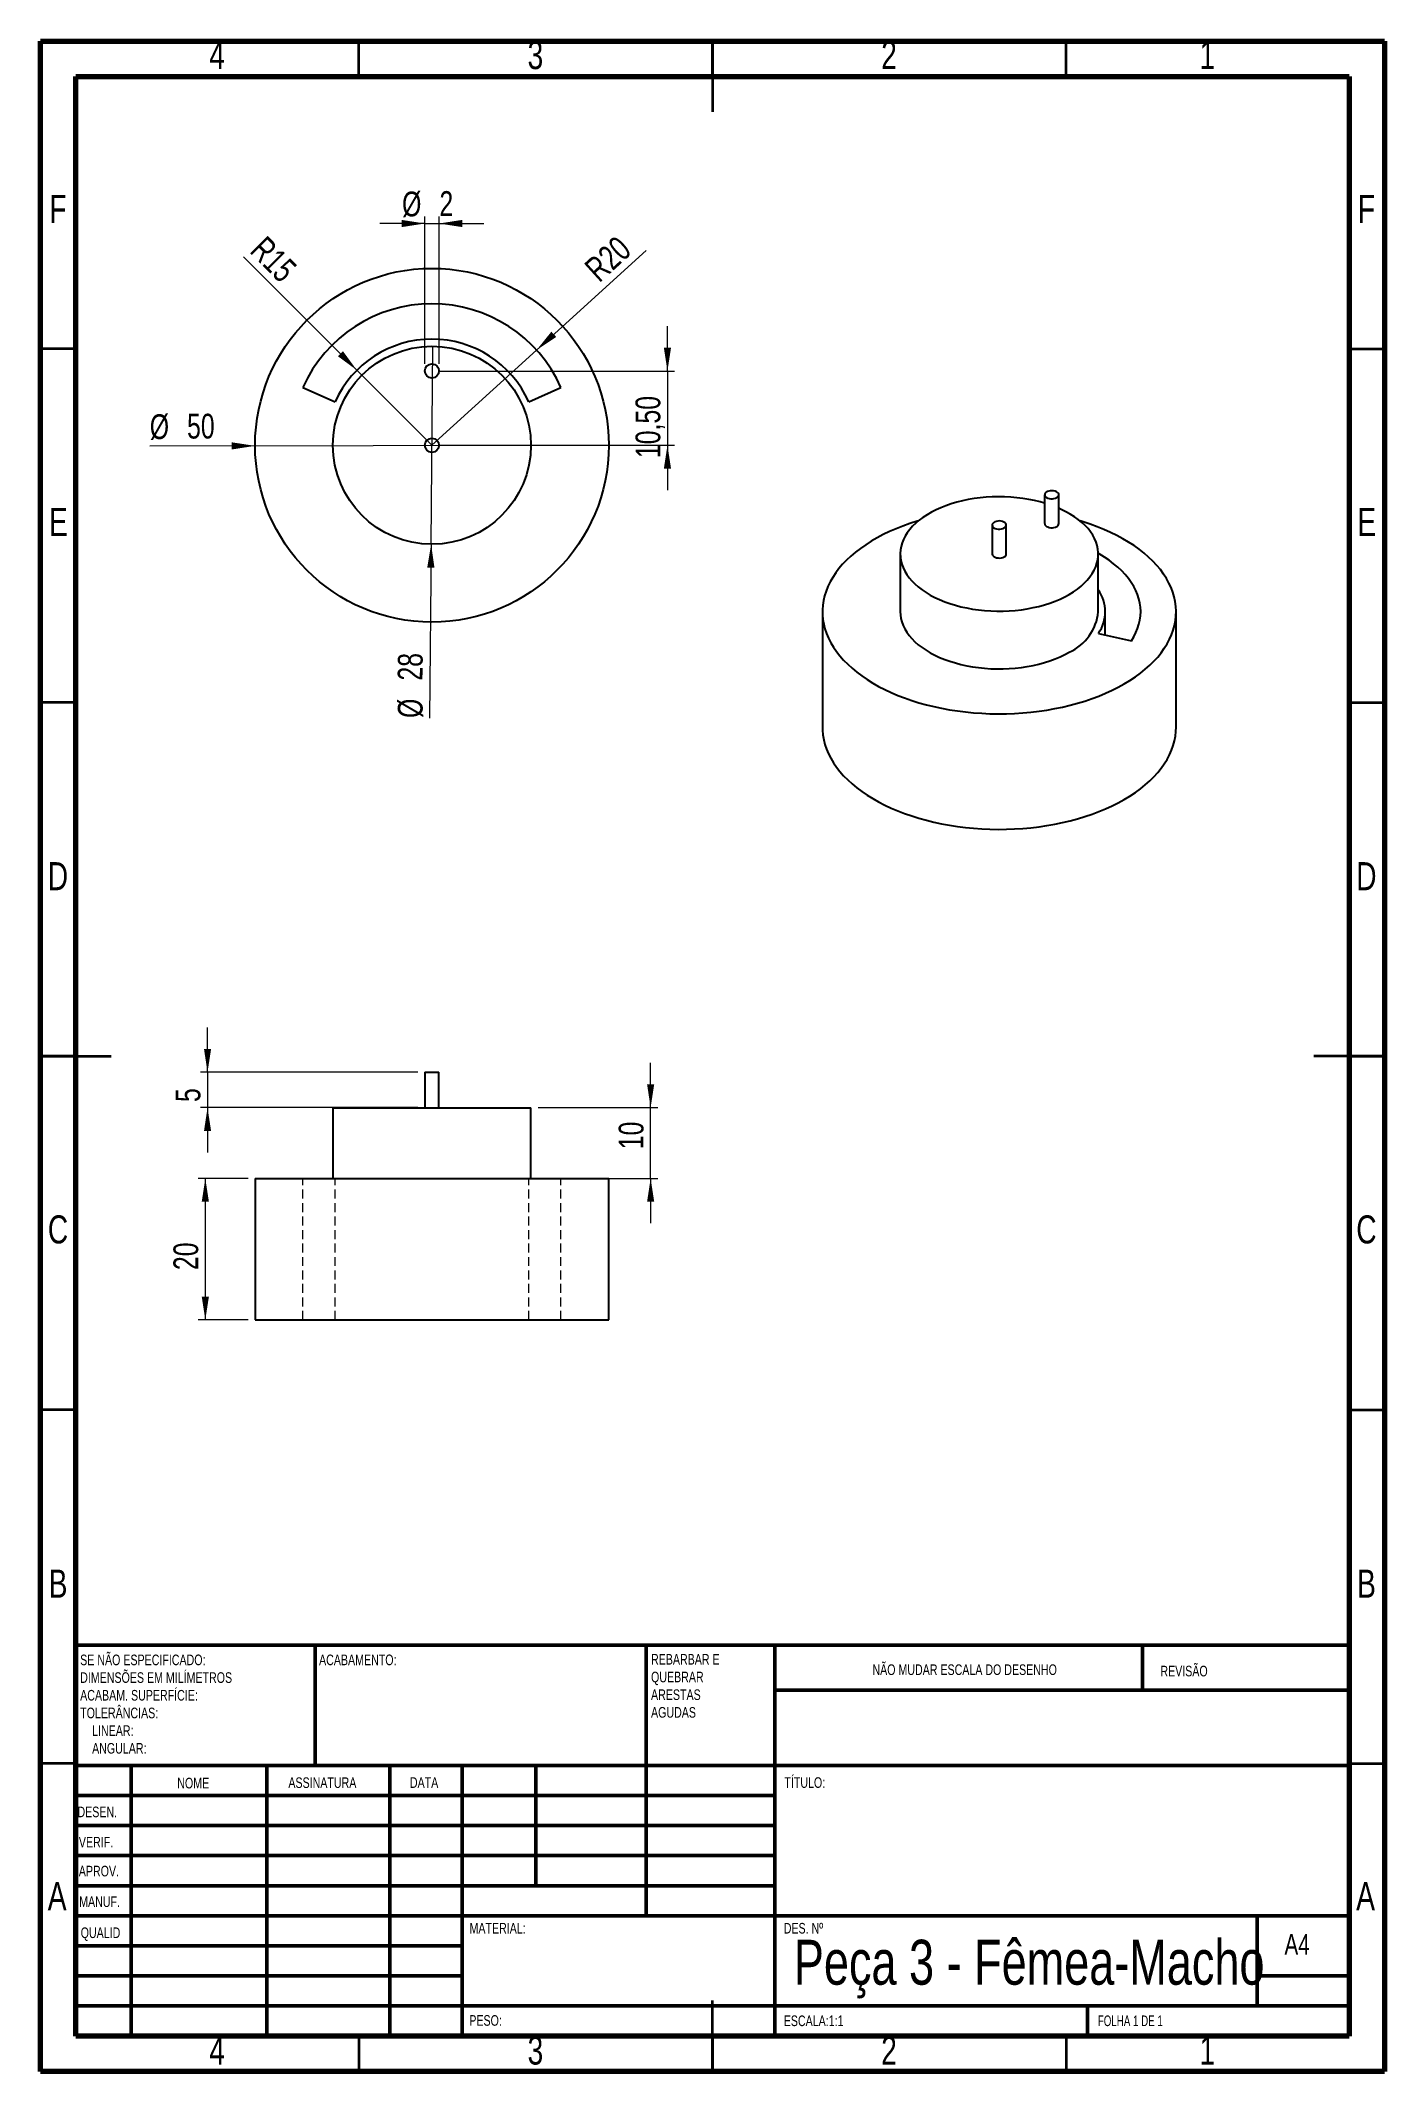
# Model space of a CAD drawing. Header units: millimetres. Extents: x 15 to 205, y 5 to 292.
import ezdxf

# ---------------------------------------------------------------- set-up
doc = ezdxf.new("R2010")
doc.units = ezdxf.units.MM
doc.linetypes.add('HIDDEN', pattern=[1.905, 1.27, -0.635])
doc.styles.add('SLDTEXTSTYLE0', font='TXT', dxfattribs={"width": 0.75})
doc.styles.add('SLDTEXTSTYLE1', font='TXT', dxfattribs={"width": 0.6875})
doc.dimstyles.new('SLDDIMSTYLE0', dxfattribs={"dimtxt": 3.5, "dimasz": 3.302, "dimexe": 0, "dimexo": 0.0625, "dimgap": 0.875, "dimtad": 1, "dimrnd": 1e-09, "dimzin": 12, "dimdsep": 46, "dimtxsty": 'SLDTEXTSTYLE0', "dimsah": 1, "dimcen": 0.09, "dimadec": 0, "dimazin": 3, "dimtfac": 1, "dimtmove": 0, "dimatfit": 0, "dimfxl": 0, "dimfrac": 2, "dimtolj": 1, "dimtzin": 12, "dimarcsym": 0})
doc.dimstyles.new('SLDDIMSTYLE1', dxfattribs={"dimtxt": 3.5, "dimasz": 3.302, "dimexe": 0, "dimexo": 0.0625, "dimgap": 0.875, "dimtad": 1, "dimrnd": 1e-09, "dimzin": 12, "dimdsep": 46, "dimtxsty": 'SLDTEXTSTYLE0', "dimblk1": 'NONE', "dimsah": 1, "dimcen": 0, "dimadec": 0, "dimazin": 3, "dimtfac": 1, "dimtmove": 0, "dimatfit": 3, "dimldrblk": 'NONE', "dimfxl": 0, "dimfrac": 2, "dimtolj": 1, "dimtzin": 12, "dimarcsym": 0})
doc.dimstyles.new('SLDDIMSTYLE2', dxfattribs={"dimtxt": 3.5, "dimasz": 3.302, "dimexe": 0, "dimexo": 0.0625, "dimgap": 0.875, "dimtad": 1, "dimrnd": 1e-09, "dimzin": 12, "dimdsep": 46, "dimtxsty": 'SLDTEXTSTYLE0', "dimsah": 1, "dimcen": 0, "dimadec": 0, "dimazin": 3, "dimtfac": 1, "dimtofl": 0, "dimtmove": 0, "dimatfit": 3, "dimfxl": 0, "dimfrac": 2, "dimtolj": 1, "dimtzin": 12, "dimarcsym": 0})

# ---------------------------------------------------------------- blocks, each defined once
blk = doc.blocks.new('SW_NOTE_0')
at = {"color": 0, "linetype": 'Continuous', "lineweight": 0, "char_height": 1.5, "attachment_point": 1, "style": 'SLDTEXTSTYLE0'}
for s, insert in [('SE NÃO ESPECIFICADO:', (0, 1.93)), ('ACABAM. SUPERFÍCIE:', (0, -3.07)), ('DIMENSÕES EM MILÍMETROS', (0, -0.57)), ('TOLERÂNCIAS:', (0, -5.57)), ('LINEAR:', (1.69, -8.07)), ('ANGULAR:', (1.69, -10.57))]:
    blk.add_mtext(s, dxfattribs=dict(at, insert=insert))
blk = doc.blocks.new('SW_NOTE_1')
at = {"color": 0, "linetype": 'Continuous', "lineweight": 0, "char_height": 1.5, "attachment_point": 1, "style": 'SLDTEXTSTYLE0'}
for s, insert in [('REBARBAR E', (0, 1.93)), ('QUEBRAR', (0, -0.57)), ('ARESTAS', (0, -3.07)), ('AGUDAS', (0, -5.57))]:
    blk.add_mtext(s, dxfattribs=dict(at, insert=insert))
blk = doc.blocks.new('_D')
at = {"color": 7, "linetype": 'Continuous', "lineweight": 18}
for p, q in [((44.33, 131.23), (37.29, 131.23)), ((38.29, 131.23), (38.29, 111.23)), ((44.33, 111.23), (37.29, 111.23))]:
    blk.add_line(p, q, dxfattribs=at)
for points in [[(38.29, 131.23), (37.78, 127.92), (38.8, 127.92)], [(38.29, 111.23), (38.8, 114.53), (37.78, 114.53)]]:
    blk.add_solid(points, dxfattribs=at)
at = {"color": 7, "linetype": 'Continuous', "lineweight": 18, "insert": (33.78, 118.27), "char_height": 3.5, "attachment_point": 1, "rotation": 90, "style": 'SLDTEXTSTYLE0'}
blk.add_mtext('20', dxfattribs=at)
blk = doc.blocks.new('_D_1')
at = {"color": 7, "linetype": 'Continuous', "lineweight": 18}
for p, q in [((101.25, 141.23), (101.25, 147.58)), ((85.33, 141.23), (102.25, 141.23)), ((101.25, 131.23), (101.25, 141.23)), ((85.33, 131.23), (102.25, 131.23)), ((101.25, 131.23), (101.25, 124.88))]:
    blk.add_line(p, q, dxfattribs=at)
for points in [[(101.25, 141.23), (101.76, 144.53), (100.75, 144.53)], [(101.25, 131.23), (100.75, 127.92), (101.76, 127.92)]]:
    blk.add_solid(points, dxfattribs=at)
at = {"color": 7, "linetype": 'Continuous', "lineweight": 18, "insert": (96.74, 135.35), "char_height": 3.5, "attachment_point": 1, "rotation": 90, "style": 'SLDTEXTSTYLE0'}
blk.add_mtext('10', dxfattribs=at)
blk = doc.blocks.new('_D_2')
at = {"color": 7, "linetype": 'Continuous', "lineweight": 18}
for p, q in [((38.6, 146.23), (38.6, 152.58)), ((68.33, 146.23), (37.6, 146.23)), ((38.6, 146.23), (38.6, 141.23)), ((68.33, 141.23), (37.6, 141.23)), ((38.6, 141.23), (38.6, 134.88))]:
    blk.add_line(p, q, dxfattribs=at)
for points in [[(38.6, 146.23), (39.11, 149.53), (38.1, 149.53)], [(38.6, 141.23), (38.1, 137.92), (39.11, 137.92)]]:
    blk.add_solid(points, dxfattribs=at)
at = {"color": 7, "linetype": 'Continuous', "lineweight": 18, "insert": (34.09, 142.03), "char_height": 3.5, "attachment_point": 1, "rotation": 90, "style": 'SLDTEXTSTYLE0'}
blk.add_mtext('5', dxfattribs=at)
blk = doc.blocks.new('_D_3')
at = {"color": 7, "linetype": 'Continuous', "lineweight": 18}
for q in [(30.44, 234.74), (95.33, 234.94)]:
    blk.add_line((45.33, 234.78), q, dxfattribs=at)
blk.add_solid([(45.33, 234.78), (42.02, 235.28), (42.03, 234.27)], dxfattribs=at)
at = {"color": 7, "linetype": 'Continuous', "lineweight": 18, "char_height": 3.5, "attachment_point": 1, "rotation": 0.1809, "style": 'SLDTEXTSTYLE0'}
for s, insert in [('%%c', (30.43, 239.24)), ('50', (35.7, 239.31))]:
    blk.add_mtext(s, dxfattribs=dict(at, insert=insert))
blk = doc.blocks.new('_None')
blk = doc.blocks.new('_D_4')
at = {"color": 7, "linetype": 'Continuous', "lineweight": 18}
for q in [(70.45, 248.86), (70, 196.29)]:
    blk.add_line((70.21, 220.86), q, dxfattribs=at)
blk.add_solid([(70.21, 220.86), (69.67, 217.57), (70.69, 217.56)], dxfattribs=at)
at = {"color": 7, "linetype": 'Continuous', "lineweight": 18, "char_height": 3.5, "attachment_point": 1, "rotation": 89.5145, "style": 'SLDTEXTSTYLE0'}
for s, insert in [('28', (65.49, 201.61)), ('%%c', (65.5, 196.33))]:
    blk.add_mtext(s, dxfattribs=dict(at, insert=insert))
blk = doc.blocks.new('_D_5')
at = {"color": 7, "linetype": 'Continuous', "lineweight": 18}
for q in [(43.71, 261.48), (70.33, 234.86)]:
    blk.add_line((59.72, 245.47), q, dxfattribs=at)
blk.add_solid([(59.72, 245.47), (57.75, 248.16), (57.03, 247.45)], dxfattribs=at)
at = {"color": 7, "linetype": 'Continuous', "lineweight": 18, "insert": (46.89, 264.67), "char_height": 3.5, "attachment_point": 1, "rotation": 315, "style": 'SLDTEXTSTYLE0'}
blk.add_mtext('R15', dxfattribs=at)
blk = doc.blocks.new('_D_6')
at = {"color": 7, "linetype": 'Continuous', "lineweight": 18}
for q in [(100.6, 262.39), (70.33, 234.86)]:
    blk.add_line((85.12, 248.32), q, dxfattribs=at)
blk.add_solid([(85.12, 248.32), (87.91, 250.17), (87.22, 250.92)], dxfattribs=at)
at = {"color": 7, "linetype": 'Continuous', "lineweight": 18, "insert": (91.64, 260.34), "char_height": 3.5, "attachment_point": 1, "rotation": 42.2853, "style": 'SLDTEXTSTYLE0'}
blk.add_mtext('R20', dxfattribs=at)
blk = doc.blocks.new('_D_7')
at = {"color": 7, "linetype": 'Continuous', "lineweight": 18}
for p, q in [((69.33, 246.36), (69.33, 267.21)), ((71.33, 246.36), (71.33, 267.21)), ((69.33, 266.21), (62.98, 266.21)), ((69.33, 266.21), (71.33, 266.21)), ((71.33, 266.21), (77.68, 266.21))]:
    blk.add_line(p, q, dxfattribs=at)
for points in [[(69.33, 266.21), (66.03, 266.72), (66.03, 265.7)], [(71.33, 266.21), (74.63, 265.7), (74.63, 266.72)]]:
    blk.add_solid(points, dxfattribs=at)
at = {"color": 7, "linetype": 'Continuous', "lineweight": 18, "char_height": 3.5, "attachment_point": 1, "style": 'SLDTEXTSTYLE0'}
for s, insert in [('%%c', (66.11, 270.72)), ('2', (71.39, 270.78))]:
    blk.add_mtext(s, dxfattribs=dict(at, insert=insert))
blk = doc.blocks.new('_D_8')
at = {"color": 7, "linetype": 'Continuous', "lineweight": 18}
for p, q in [((103.63, 245.36), (103.63, 251.71)), ((71.33, 245.36), (104.63, 245.36)), ((103.63, 245.36), (103.63, 234.86)), ((71.33, 234.86), (104.63, 234.86)), ((103.63, 234.86), (103.63, 228.51))]:
    blk.add_line(p, q, dxfattribs=at)
for points in [[(103.63, 245.36), (104.14, 248.67), (103.12, 248.67)], [(103.63, 234.86), (103.12, 231.56), (104.14, 231.56)]]:
    blk.add_solid(points, dxfattribs=at)
at = {"color": 7, "linetype": 'Continuous', "lineweight": 18, "insert": (99.12, 233.05), "char_height": 3.5, "attachment_point": 1, "rotation": 90, "style": 'SLDTEXTSTYLE0'}
blk.add_mtext('10,50', dxfattribs=at)

msp = doc.modelspace()

# ---------------------------------------------------------------- linework, layer by layer
at = {"color": 7, "linetype": 'Continuous', "lineweight": 70}
for p, q in [((15, 5), (15, 292)), ((15, 292), (205, 292)), ((205, 292), (205, 5)), ((20, 10), (20, 287)), ((20, 287), (200, 287)), ((200, 287), (200, 10)), ((200, 10), (20, 10)), ((205, 5), (15, 5))]:
    msp.add_line(p, q, dxfattribs=at)
at = {"color": 7, "linetype": 'Continuous', "lineweight": 35}
for p, q in [((60, 287), (60, 292)), ((110, 292), (110, 282)), ((110, 287), (110, 292)), ((160, 287), (160, 292)), ((20, 248.5), (15, 248.5)), ((200, 248.5), (205, 248.5)), ((20, 198.5), (15, 198.5)), ((200, 198.5), (205, 198.5)), ((15, 148.5), (25, 148.5)), ((20, 148.5), (15, 148.5)), ((205, 148.5), (195, 148.5)), ((200, 148.5), (205, 148.5)), ((20, 98.5), (15, 98.5)), ((200, 98.5), (205, 98.5)), ((20, 48.5), (15, 48.5)), ((200, 48.5), (205, 48.5)), ((110, 5), (110, 15)), ((60, 10), (60, 5)), ((110, 10), (110, 5)), ((160, 10), (160, 5))]:
    msp.add_line(p, q, dxfattribs=at)
at = {"color": 7, "linetype": 'Continuous', "lineweight": 25}
for p, q in [((52.08, 243.049), (56.642, 241.003)), ((84.014, 241.003), (88.576, 243.049)), ((156.965, 227.868), (156.965, 223.786)), ((158.965, 223.786), (158.965, 227.868)), ((149.541, 223.582), (149.541, 219.5)), ((151.541, 219.5), (151.541, 223.582)), ((136.541, 219.5), (136.541, 211.334)), ((164.541, 211.334), (164.541, 219.5)), ((125.541, 211.334), (125.541, 195.003)), ((165.541, 208.038), (165.541, 211.334)), ((175.541, 195.003), (175.541, 211.334)), ((164.559, 208.254), (169.232, 207.227)), ((69.328, 146.227), (69.328, 141.227)), ((69.328, 146.227), (71.328, 146.227)), ((71.328, 141.227), (71.328, 146.227)), ((56.328, 141.227), (56.328, 131.227)), ((56.328, 141.227), (84.328, 141.227)), ((84.328, 131.227), (84.328, 141.227)), ((45.328, 131.227), (45.328, 111.227)), ((45.328, 131.227), (95.328, 131.227)), ((95.328, 111.227), (95.328, 131.227)), ((45.328, 111.227), (95.328, 111.227))]:
    msp.add_line(p, q, dxfattribs=at)
at = {"color": 7, "linetype": 'HIDDEN', "lineweight": 18}
for p, q in [((52.08, 111.227), (52.08, 131.227)), ((56.642, 111.227), (56.642, 131.227)), ((84.014, 111.227), (84.014, 131.227)), ((88.576, 111.227), (88.576, 131.227))]:
    msp.add_line(p, q, dxfattribs=at)
at = {"color": 7, "linetype": 'Continuous', "lineweight": 50}
for p, q in [((20, 65.25), (200, 65.25)), ((20, 65.25), (20, 10)), ((53.8, 48.25), (53.8, 65.25)), ((100.6, 65.25), (100.6, 27)), ((118.8, 65.25), (118.8, 10)), ((170.8, 58.875), (170.8, 65.25)), ((200, 58.875), (118.8, 58.875)), ((200, 48.25), (20, 48.25)), ((27.8, 48.25), (27.8, 10)), ((46.991, 48.25), (46.991, 10)), ((64.399, 48.25), (64.399, 10)), ((74.6, 10), (74.6, 48.25)), ((85, 31.25), (85, 48.25)), ((118.8, 44), (20, 44)), ((118.8, 39.75), (20, 39.75)), ((118.8, 35.5), (20, 35.5)), ((118.8, 31.25), (20, 31.25)), ((74.6, 27), (20, 27)), ((74.6, 27), (200, 27)), ((187, 14.25), (187, 27)), ((74.6, 22.75), (20, 22.75)), ((74.6, 18.5), (20, 18.5)), ((200, 18.5), (187, 18.5)), ((20, 14.25), (200, 14.25)), ((163, 10), (163, 14.25))]:
    msp.add_line(p, q, dxfattribs=at)
at = {"color": 7, "linetype": 'Continuous', "lineweight": 25, "flags": 128}
for points in [[(156.965, 226.68), (156.348, 226.854), (155.544, 227.048), (154.722, 227.213), (153.883, 227.348), (153.031, 227.453), (152.17, 227.527), (151.302, 227.57), (150.432, 227.581), (149.562, 227.562), (148.695, 227.511), (147.836, 227.429), (146.987, 227.317), (146.152, 227.174), (145.334, 227.002), (144.537, 226.801), (143.762, 226.571), (143.013, 226.314), (142.294, 226.031), (141.607, 225.722), (140.954, 225.389), (140.338, 225.034), (139.762, 224.657), (139.227, 224.26), (138.737, 223.845), (138.291, 223.413), (137.894, 222.966), (137.545, 222.505), (137.246, 222.033), (136.999, 221.551), (136.804, 221.061), (136.663, 220.565), (136.575, 220.065), (136.541, 219.562), (136.561, 219.06), (136.636, 218.559), (136.764, 218.062), (136.946, 217.57), (137.18, 217.086), (137.465, 216.611), (137.802, 216.147), (138.187, 215.697), (138.621, 215.261), (139.1, 214.841), (139.624, 214.439), (140.19, 214.057), (140.796, 213.697), (141.44, 213.358), (142.119, 213.043), (142.831, 212.754), (143.572, 212.49), (144.341, 212.253), (145.133, 212.045), (145.946, 211.865), (146.777, 211.715), (147.623, 211.595), (148.48, 211.506), (149.345, 211.447), (150.214, 211.42), (151.085, 211.424), (151.954, 211.459), (152.817, 211.525), (153.671, 211.622), (154.513, 211.75), (155.34, 211.907), (156.149, 212.094), (156.935, 212.31), (157.697, 212.553), (158.432, 212.824), (159.135, 213.12), (159.806, 213.44), (160.44, 213.785), (160.44, 213.785)], [(158.672, 227.46), (158.816, 227.565), (158.915, 227.687), (158.962, 227.818), (158.955, 227.952), (158.895, 228.082), (158.785, 228.2), (158.63, 228.3), (158.44, 228.377), (158.224, 228.426), (157.994, 228.445), (157.763, 228.434), (157.543, 228.392), (157.345, 228.321), (157.181, 228.226), (157.059, 228.112), (156.986, 227.985), (156.966, 227.852), (156.999, 227.719), (157.085, 227.594), (157.218, 227.485), (157.392, 227.396), (157.596, 227.332), (157.82, 227.297), (158.053, 227.293), (158.28, 227.32), (158.49, 227.377), (158.672, 227.46)], [(139.117, 224.171), (138.933, 224.116), (137.915, 223.791), (136.925, 223.438), (135.964, 223.059), (135.035, 222.655), (134.139, 222.226), (133.279, 221.774), (132.457, 221.299), (131.673, 220.803), (130.93, 220.286), (130.23, 219.749), (129.574, 219.195), (128.963, 218.623), (128.399, 218.035), (127.883, 217.433), (127.416, 216.818), (126.999, 216.191), (126.633, 215.554), (126.319, 214.907), (126.057, 214.253), (125.849, 213.592), (125.693, 212.926), (125.592, 212.257), (125.545, 211.586), (125.551, 210.914), (125.612, 210.244), (125.727, 209.575), (125.896, 208.911), (126.118, 208.251), (126.393, 207.599), (126.72, 206.954), (127.099, 206.319), (127.528, 205.695), (128.008, 205.083), (128.536, 204.485), (129.112, 203.901), (129.734, 203.334), (130.401, 202.783), (131.112, 202.252), (131.865, 201.74), (132.659, 201.249), (133.491, 200.779), (134.36, 200.333), (135.264, 199.91), (136.201, 199.512), (137.17, 199.14), (138.167, 198.794), (139.191, 198.475), (140.24, 198.184), (141.311, 197.922), (142.402, 197.688), (143.51, 197.484), (144.634, 197.311), (145.771, 197.167), (146.917, 197.054), (148.072, 196.973), (149.232, 196.922), (150.395, 196.902), (151.559, 196.914), (152.72, 196.957), (153.876, 197.031), (155.025, 197.136), (156.165, 197.272), (157.292, 197.438), (158.404, 197.635), (159.5, 197.861), (160.576, 198.116), (161.631, 198.4), (162.661, 198.712), (163.665, 199.051), (164.641, 199.417), (165.586, 199.808), (166.499, 200.225), (167.377, 200.665), (168.218, 201.129), (168.218, 201.129)], [(151.248, 223.174), (151.392, 223.279), (151.49, 223.401), (151.537, 223.532), (151.53, 223.666), (151.47, 223.795), (151.36, 223.913), (151.206, 224.014), (151.015, 224.09), (150.8, 224.14), (150.57, 224.159), (150.339, 224.148), (150.118, 224.105), (149.921, 224.035), (149.756, 223.94), (149.634, 223.826), (149.561, 223.699), (149.541, 223.566), (149.575, 223.433), (149.661, 223.308), (149.794, 223.199), (149.967, 223.109), (150.172, 223.046), (150.396, 223.011), (150.628, 223.007), (150.855, 223.034), (151.066, 223.091), (151.248, 223.174)], [(160.44, 213.785), (161.037, 214.151), (161.592, 214.538), (162.105, 214.944), (162.573, 215.368), (162.995, 215.808), (163.368, 216.262), (163.692, 216.729), (163.965, 217.206), (164.186, 217.692), (164.355, 218.186), (164.469, 218.684), (164.53, 219.185), (164.537, 219.688), (164.49, 220.19), (164.388, 220.689), (164.233, 221.184), (164.025, 221.672), (163.765, 222.152), (163.454, 222.621), (163.093, 223.079), (162.683, 223.522), (162.226, 223.95), (161.725, 224.361), (161.179, 224.753), (160.593, 225.125), (159.968, 225.475), (159.306, 225.802), (158.965, 225.955)], [(168.218, 201.129), (169.022, 201.615), (169.785, 202.122), (170.507, 202.649), (171.185, 203.194), (171.819, 203.758), (172.406, 204.337), (172.946, 204.932), (173.438, 205.541), (173.88, 206.162), (174.272, 206.795), (174.612, 207.437), (174.9, 208.088), (175.135, 208.745), (175.317, 209.409), (175.446, 210.076), (175.52, 210.747), (175.54, 211.418), (175.506, 212.09), (175.419, 212.759), (175.277, 213.426), (175.081, 214.088), (174.833, 214.744), (174.532, 215.393), (174.179, 216.033), (173.774, 216.663), (173.32, 217.281), (172.816, 217.886), (172.264, 218.477), (171.665, 219.053), (171.02, 219.612), (170.33, 220.153), (169.598, 220.675), (168.825, 221.177), (168.012, 221.657), (167.161, 222.115), (166.274, 222.55), (165.353, 222.961), (164.4, 223.346), (163.417, 223.705), (162.406, 224.037), (161.965, 224.171)], [(156.965, 223.786), (156.966, 223.769), (156.999, 223.636), (157.085, 223.512), (157.218, 223.402), (157.392, 223.313), (157.596, 223.249), (157.82, 223.215), (158.053, 223.211), (158.28, 223.238), (158.49, 223.294), (158.672, 223.378)], [(149.541, 219.5), (149.541, 219.483), (149.575, 219.35), (149.661, 219.226), (149.794, 219.116), (149.967, 219.027), (150.172, 218.963), (150.396, 218.928), (150.628, 218.925), (150.855, 218.952), (151.066, 219.008), (151.248, 219.091)], [(169.232, 207.227), (169.578, 207.796), (169.872, 208.374), (170.114, 208.961), (170.302, 209.554), (170.436, 210.152), (170.515, 210.753), (170.541, 211.356), (170.511, 211.959), (170.428, 212.56), (170.29, 213.158), (170.098, 213.75), (169.853, 214.337), (169.555, 214.915), (169.205, 215.483), (168.804, 216.04), (168.354, 216.584), (167.855, 217.113), (167.309, 217.627), (166.717, 218.124), (166.08, 218.602), (165.402, 219.061), (164.683, 219.498), (164.54, 219.58)], [(136.541, 211.334), (136.561, 210.894), (136.636, 210.394), (136.764, 209.896), (136.946, 209.405), (137.18, 208.921), (137.465, 208.446), (137.802, 207.982), (138.187, 207.531), (138.621, 207.095), (139.1, 206.676), (139.624, 206.274), (140.19, 205.892), (140.796, 205.531), (141.44, 205.193), (142.119, 204.878), (142.831, 204.588), (143.572, 204.324), (144.341, 204.088), (145.133, 203.879), (145.946, 203.7), (146.777, 203.55), (147.623, 203.43), (148.48, 203.34), (149.345, 203.282), (150.214, 203.254), (151.085, 203.258), (151.954, 203.293), (152.817, 203.36), (153.671, 203.457), (154.513, 203.584), (155.34, 203.742), (156.149, 203.929), (156.935, 204.144), (157.697, 204.388), (158.432, 204.658), (159.135, 204.954), (159.806, 205.275), (160.44, 205.619)], [(125.541, 195.003), (125.551, 194.584), (125.612, 193.913), (125.727, 193.245), (125.896, 192.58), (126.118, 191.921), (126.393, 191.268), (126.72, 190.624), (127.099, 189.988), (127.528, 189.364), (128.008, 188.752), (128.536, 188.154), (129.112, 187.57), (129.734, 187.003), (130.401, 186.453), (131.112, 185.921), (131.865, 185.409), (132.659, 184.918), (133.491, 184.448), (134.36, 184.002), (135.264, 183.579), (136.201, 183.181), (137.17, 182.809), (138.167, 182.463), (139.191, 182.144), (140.24, 181.853), (141.311, 181.591), (142.402, 181.357), (143.51, 181.154), (144.634, 180.98), (145.771, 180.836), (146.917, 180.724), (148.072, 180.642), (149.232, 180.591), (150.395, 180.571), (151.559, 180.583), (152.72, 180.626), (153.876, 180.7), (155.025, 180.805), (156.165, 180.941), (157.292, 181.107), (158.404, 181.304), (159.5, 181.53), (160.576, 181.785), (161.631, 182.069), (162.661, 182.381), (163.665, 182.72), (164.641, 183.086), (165.586, 183.477), (166.499, 183.894), (167.377, 184.335), (168.218, 184.798)], [(168.218, 184.798), (169.022, 185.284), (169.785, 185.791), (170.507, 186.318), (171.185, 186.864), (171.819, 187.427), (172.406, 188.007), (172.946, 188.601), (173.438, 189.21), (173.88, 189.831), (174.272, 190.464), (174.612, 191.106), (174.9, 191.757), (175.135, 192.415), (175.317, 193.078), (175.446, 193.746), (175.52, 194.416), (175.541, 195.003)]]:
    msp.add_lwpolyline(points, dxfattribs=at)
at = {"color": 7, "linetype": 'Continuous', "lineweight": 25}
for centre, radius in [((70.328, 234.864), 25), ((70.328, 234.864), 14), ((70.328, 245.364), 1), ((70.328, 234.864), 1)]:
    msp.add_circle(centre, radius, dxfattribs=at)
for centre, radius, start, end in [((70.328, 234.864), 20, 24.16, 155.84), ((70.328, 234.864), 15, 24.16, 155.84), ((158.479, 223.826), 0.488, 293.37544, 355.30442), ((151.054, 219.54), 0.488, 293.37544, 355.30442), ((160.136, 211.335), 5.391, 325.14106, 35.20447), ((157.591, 211.992), 6.981, 294.08906, 354.5908)]:
    msp.add_arc(centre, radius, start, end, dxfattribs=at)

# ---------------------------------------------------------------- block references
at = {"color": 7, "linetype": 'Continuous', "lineweight": 0}
for name, p in [('SW_NOTE_0', (20.594, 61.987)), ('SW_NOTE_1', (101.309, 62.069))]:
    msp.add_blockref(name, p, dxfattribs=at)

# ---------------------------------------------------------------- texts
for s, insert, char_height, attachment_point, style in [('4', (39.96, 292.004), 3.969, 2, 'SLDTEXTSTYLE0'), ('3', (84.96, 292.004), 3.969, 2, 'SLDTEXTSTYLE0'), ('2', (134.96, 292.004), 3.969, 2, 'SLDTEXTSTYLE0'), ('1', (179.96, 292.004), 3.969, 2, 'SLDTEXTSTYLE0'), ('F', (17.458, 270.254), 3.969, 2, 'SLDTEXTSTYLE0'), ('F', (202.458, 270.254), 3.969, 2, 'SLDTEXTSTYLE0'), ('E', (17.508, 226.004), 3.969, 2, 'SLDTEXTSTYLE0'), ('E', (202.508, 226.004), 3.969, 2, 'SLDTEXTSTYLE0'), ('D', (17.453, 175.934), 3.969, 2, 'SLDTEXTSTYLE0'), ('D', (202.453, 175.934), 3.969, 2, 'SLDTEXTSTYLE0'), ('C', (17.459, 126.004), 3.969, 2, 'SLDTEXTSTYLE0'), ('C', (202.459, 126.004), 3.969, 2, 'SLDTEXTSTYLE0'), ('B', (17.471, 75.934), 3.969, 2, 'SLDTEXTSTYLE0'), ('B', (202.471, 75.934), 3.969, 2, 'SLDTEXTSTYLE0'), ('ACABAMENTO:', (54.371, 63.919), 1.5, 1, 'SLDTEXTSTYLE0'), ('NÃO MUDAR ESCALA DO DESENHO', (132.615, 62.533), 1.5, 1, 'SLDTEXTSTYLE0'), ('REVISÃO', (173.328, 62.335), 1.5, 1, 'SLDTEXTSTYLE0'), ('NOME', (34.322, 46.501), 1.5, 1, 'SLDTEXTSTYLE0'), ('ASSINATURA', (50.034, 46.562), 1.5, 1, 'SLDTEXTSTYLE0'), ('DATA', (67.215, 46.576), 1.5, 1, 'SLDTEXTSTYLE0'), ('TÍTULO:', (120.163, 46.576), 1.5, 1, 'SLDTEXTSTYLE0'), ('DESEN.', (20.212, 42.43), 1.5, 1, 'SLDTEXTSTYLE0'), ('VERIF.', (20.41, 38.154), 1.5, 1, 'SLDTEXTSTYLE0'), ('A', (17.34, 31.754), 3.969, 2, 'SLDTEXTSTYLE0'), ('APROV.', (20.402, 34.064), 1.5, 1, 'SLDTEXTSTYLE0'), ('A', (202.34, 31.754), 3.969, 2, 'SLDTEXTSTYLE0'), ('MANUF.', (20.455, 29.734), 1.5, 1, 'SLDTEXTSTYLE0'), ('MATERIAL:', (75.646, 25.986), 1.5, 1, 'SLDTEXTSTYLE0'), ('DES. Nº', (120.074, 25.986), 1.5, 1, 'SLDTEXTSTYLE0'), ('QUALID', (20.669, 25.35), 1.5, 1, 'SLDTEXTSTYLE0'), ('Peça 3 - Fêmea-Macho', (154.775, 23.607), 6.35, 2, 'SLDTEXTSTYLE0'), ('A4', (190.871, 24.406), 2.9104, 1, 'SLDTEXTSTYLE0'), ('PESO:', (75.618, 12.949), 1.4986, 1, 'SLDTEXTSTYLE0'), ('ESCALA:1:1', (120.074, 12.9), 1.5, 1, 'SLDTEXTSTYLE0'), ('FOLHA 1 DE 1', (164.478, 12.9), 1.5, 1, 'SLDTEXTSTYLE1'), ('4', (39.96, 9.934), 3.969, 2, 'SLDTEXTSTYLE0'), ('3', (84.96, 9.934), 3.969, 2, 'SLDTEXTSTYLE0'), ('2', (134.96, 9.934), 3.969, 2, 'SLDTEXTSTYLE0'), ('1', (179.96, 9.934), 3.969, 2, 'SLDTEXTSTYLE0')]:
    msp.add_mtext(s, dxfattribs=dict(at, insert=insert, char_height=char_height, attachment_point=attachment_point, style=style))

# ---------------------------------------------------------------- dimensions: what is measured, and where the dimension line sits
at = {"color": 7, "linetype": 'Continuous', "lineweight": 18}
dim = msp.add_linear_dim(base=(71.328, 266.213), p1=(69.328, 245.364), p2=(71.328, 245.364), text='%%c<>', dimstyle='SLDDIMSTYLE0', dxfattribs=at)
dim.commit()
dim.dimension.update_dxf_attribs({"geometry": '_D_7', "text_midpoint": (70.044, 266.213), "dimtype": 160})
for mpoint, picture, middle in [((59.721, 245.47), '_D_5', (46.457, 258.734)), ((85.124, 248.32), '_D_6', (97.713, 259.77))]:
    dim = msp.add_radius_dim(center=(70.328, 234.864), mpoint=mpoint, dimstyle='SLDDIMSTYLE2', dxfattribs=at)
    dim.commit()
    dim.dimension.update_dxf_attribs({"geometry": picture, "text_midpoint": middle, "dimtype": 164})
for base, p1, p2, picture, middle in [((103.629, 234.864), (70.328, 245.364), (70.328, 234.864), '_D_8', (103.629, 238.864)), ((38.605, 141.227), (69.328, 146.227), (69.328, 141.227), '_D_2', (38.605, 143.318)), ((101.254, 141.227), (84.328, 131.227), (84.328, 141.227), '_D_1', (101.254, 137.939)), ((38.289, 111.227), (45.328, 131.227), (45.328, 111.227), '_D', (38.289, 120.853))]:
    dim = msp.add_linear_dim(base=base, p1=p1, p2=p2, angle=90, dimstyle='SLDDIMSTYLE0', dxfattribs=at)
    dim.commit()
    dim.dimension.update_dxf_attribs({"geometry": picture, "text_midpoint": middle, "dimtype": 160})
for p1, p2, picture, middle in [((70.446, 248.863), (70.209, 220.864), '_D_4', (70.044, 201.4)), ((95.328, 234.943), (45.328, 234.785), '_D_3', (35.553, 234.754))]:
    dim = msp.add_diameter_dim_2p(p1=p1, p2=p2, dimstyle='SLDDIMSTYLE1', dxfattribs=at)
    dim.commit()
    dim.dimension.update_dxf_attribs({"geometry": picture, "text_midpoint": middle, "dimtype": 163})

doc.saveas('drawing.dxf')
